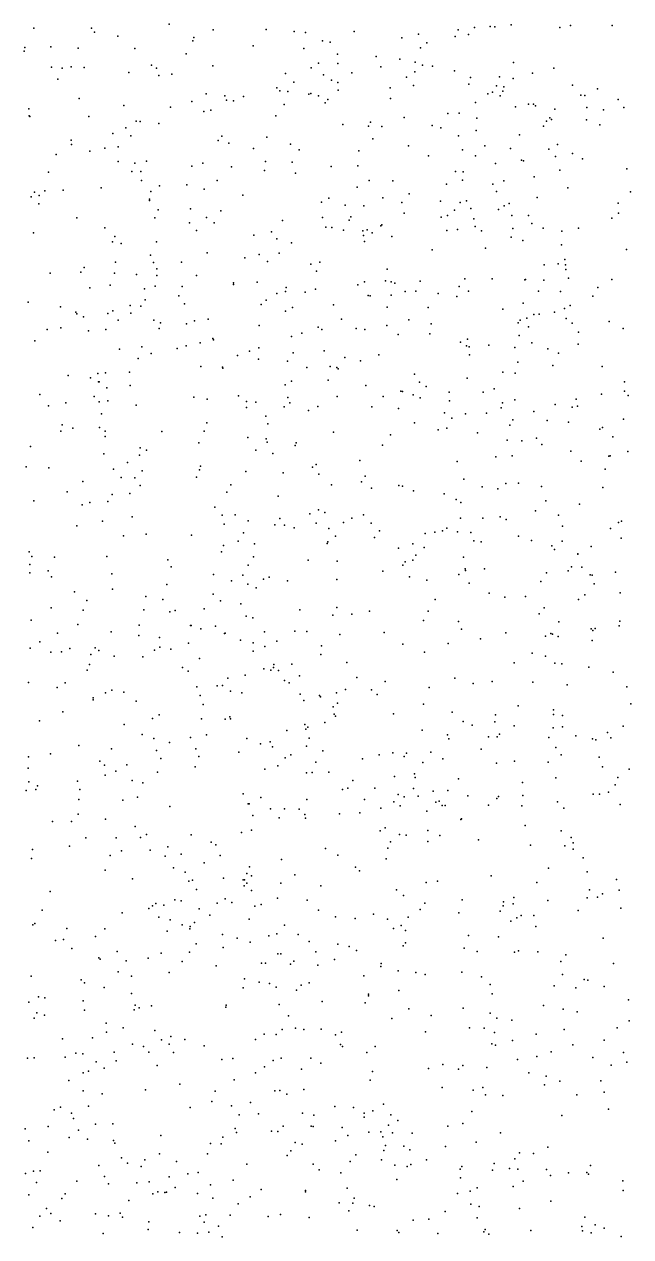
# Model space of a CAD drawing. Extents: x 2 to 99999, y 0 to 49999.
# Drawn here: x 50001 to 56245, y 25011 to 37491 of the extents above; entities that cross this region are included whole.
import ezdxf

# ---------------------------------------------------------------- set-up
doc = ezdxf.new("R2010")
doc.units = 0
doc.header["$MEASUREMENT"] = 0
doc.layers.add('points', color=50, linetype='Continuous')

msp = doc.modelspace()

# ---------------------------------------------------------------- linework, layer by layer
at = {"layer": 'points', "color": 3}
for p in [(50099, 37452, 36), (50693, 37452, 62), (51492, 37491, 46), (54635, 37458, 40), (54796, 37467, 92), (54844, 37464, 42), (55015, 37486, 67), (55515, 37458, 99), (55624, 37479, 54), (56053, 37477, 63), (50724, 37409, 23), (50963, 37368, 12), (51737, 37322, 26), (51746, 37356, 18), (51947, 37435, 2), (52490, 37436, 31), (52780, 37415, 23), (52898, 37406, 60), (53073, 37322, 3), (53396, 37418, 2), (53889, 37351, 43), (54059, 37390, 16), (54437, 37365, 61), (54467, 37432, 77), (54575, 37384, 43), (50001, 37213, 41), (50008, 37252, 60), (50276, 37258, 42), (50555, 37246, 21), (51138, 37242, 81), (52357, 37268, 3), (52878, 37240, 71), (53151, 37305, 13), (54081, 37249, 19), (54144, 37300, 58), (51311, 37071, 7), (51668, 37187, 40), (53030, 37091, 95), (53225, 37182, 51), (53229, 37086, 19), (53625, 37159, 47), (53868, 37133, 15), (54024, 37100, 21), (54100, 37069, 35), (55037, 37096, 45), (50280, 37050, 4), (50391, 37038, 17), (50484, 37052, 32), (50617, 37045, 37), (51077, 36993, 69), (51361, 37038, 75), (51386, 36962, 44), (51519, 36977, 98), (51942, 37064, 22), (52690, 36983, 46), (52955, 37044, 93), (53083, 36969, 6), (53372, 36992, 76), (53673, 37053, 21), (53937, 36945, 60), (54021, 37003, 14), (54204, 37061, 18), (54432, 37013, 86), (54596, 36942, 73), (54894, 36950, 47), (55235, 36986, 48), (55453, 37039, 20), (50346, 36925, 4), (52603, 36836, 20), (52777, 36896, 15), (53165, 36915, 63), (53228, 36893, 24), (53768, 36838, 97), (54009, 36859, 82), (54579, 36876, 69), (54863, 36858, 61), (54940, 36848, 71), (55035, 36934, 93), (55644, 36865, 36), (55903, 36827, 58), (50568, 36728, 57), (51726, 36695, 88), (51875, 36776, 7), (52067, 36756, 66), (52084, 36709, 89), (52157, 36703, 10), (52260, 36748, 83), (52634, 36805, 36), (52713, 36798, 37), (52931, 36773, 21), (52951, 36779, 87), (53029, 36755, 17), (53128, 36718, 55), (53233, 36812, 51), (53770, 36727, 91), (54774, 36776, 62), (54820, 36793, 62), (54902, 36754, 84), (54927, 36801, 1), (55731, 36760, 78), (55772, 36757, 65), (56117, 36716, 99), (50049, 36619, 27), (51026, 36655, 75), (51508, 36639, 46), (51850, 36594, 30), (51921, 36606, 50), (52677, 36664, 61), (53100, 36681, 94), (54361, 36571, 89), (54478, 36576, 35), (54646, 36685, 34), (55058, 36640, 35), (55192, 36667, 84), (55243, 36667, 79), (55264, 36653, 19), (55463, 36618, 93), (55793, 36634, 12), (55965, 36609, 96), (56174, 36635, 69), (50052, 36547, 34), (50057, 36542, 3), (50665, 36543, 36), (51153, 36492, 33), (51195, 36490, 11), (51387, 36470, 39), (52590, 36550, 29), (53280, 36458, 24), (53545, 36442, 8), (53565, 36482, 88), (53911, 36530, 84), (54200, 36448, 70), (54660, 36525, 19), (55348, 36443, 44), (55377, 36492, 7), (55411, 36528, 8), (55430, 36512, 47), (55791, 36508, 93), (55926, 36457, 31), (50912, 36368, 69), (51047, 36424, 94), (51097, 36342, 15), (52035, 36340, 16), (52499, 36328, 51), (53682, 36439, 40), (54289, 36425, 99), (54472, 36343, 94), (54654, 36398, 85), (55099, 36354, 86), (50485, 36297, 32), (50488, 36255, 3), (50830, 36217, 34), (50968, 36228, 40), (51998, 36295, 20), (52107, 36268, 83), (52360, 36213, 58), (52743, 36256, 58), (52831, 36200, 96), (53591, 36311, 62), (53956, 36241, 43), (54513, 36197, 33), (54743, 36239, 83), (55008, 36213, 28), (55403, 36207, 78), (55491, 36255, 81), (50330, 36152, 58), (50678, 36184, 12), (50968, 36080, 58), (51260, 36083, 78), (52486, 36080, 89), (52761, 36073, 75), (53444, 36189, 55), (54162, 36137, 19), (54646, 36136, 23), (55121, 36091, 29), (55141, 36084, 42), (55470, 36129, 40), (55645, 36160, 3), (55748, 36106, 59), (50252, 35967, 5), (51109, 35975, 22), (51138, 36061, 41), (51202, 35975, 42), (51728, 36031, 11), (51838, 36062, 87), (52136, 36025, 40), (52475, 35985, 77), (52792, 35960, 54), (53162, 36027, 51), (53437, 36035, 14), (54440, 35974, 99), (54519, 35973, 26), (54851, 36059, 8), (55516, 35990, 40), (56205, 36004, 73), (51207, 35883, 57), (51395, 35829, 9), (51675, 35839, 16), (51988, 35882, 90), (53553, 35884, 96), (53796, 35879, 76), (54347, 35844, 95), (54513, 35887, 71), (54826, 35846, 97), (54937, 35880, 13), (55252, 35922, 91), (50074, 35714, 77), (50105, 35763, 1), (50156, 35728, 7), (50212, 35776, 42), (50402, 35784, 5), (50793, 35807, 23), (51305, 35769, 62), (51853, 35795, 76), (52252, 35733, 15), (53138, 35700, 0), (53430, 35813, 4), (53691, 35704, 100), (53964, 35747, 54), (54864, 35771, 88), (55282, 35707, 58), (55597, 35806, 6), (56241, 35766, 2), (50151, 35642, 80), (51290, 35690, 67), (51292, 35676, 20), (51379, 35580, 42), (51711, 35591, 14), (52026, 35572, 80), (53060, 35661, 68), (53305, 35628, 96), (53498, 35622, 43), (53889, 35655, 93), (54287, 35671, 80), (54431, 35576, 66), (54490, 35655, 22), (54553, 35673, 20), (54598, 35594, 25), (54883, 35585, 62), (54943, 35623, 52), (54993, 35647, 42), (56114, 35649, 35), (50541, 35497, 42), (51347, 35497, 55), (51704, 35448, 24), (51876, 35503, 70), (51957, 35448, 86), (52660, 35471, 93), (53072, 35501, 43), (53346, 35475, 78), (53362, 35510, 4), (53911, 35546, 61), (54292, 35505, 74), (54359, 35521, 10), (54629, 35488, 11), (55020, 35522, 99), (55193, 35522, 66), (56050, 35496, 17), (56120, 35545, 72), (50096, 35343, 74), (50830, 35394, 67), (51774, 35367, 45), (52366, 35319, 72), (52547, 35355, 83), (53106, 35401, 64), (53169, 35400, 67), (53289, 35371, 12), (53487, 35366, 83), (53494, 35318, 13), (53532, 35374, 41), (53583, 35345, 69), (53671, 35415, 9), (53684, 35425, 21), (54350, 35369, 19), (54460, 35377, 73), (54644, 35411, 18), (54707, 35364, 87), (55030, 35390, 94), (55226, 35439, 83), (55344, 35392, 9), (55535, 35361, 31), (55707, 35393, 69), (50911, 35250, 23), (50934, 35307, 87), (51000, 35234, 45), (51364, 35250, 9), (52600, 35284, 47), (52754, 35240, 25), (53504, 35254, 27), (53785, 35306, 18), (55015, 35299, 13), (55133, 35265, 78), (55532, 35222, 56), (51301, 35115, 82), (51884, 35140, 52), (52272, 35088, 47), (52421, 35120, 72), (52626, 35136, 65), (54201, 35169, 64), (54748, 35187, 68), (55567, 35069, 35), (56202, 35173, 19), (50619, 34989, 16), (50941, 35043, 84), (51331, 35040, 96), (51366, 34974, 25), (51620, 35042, 1), (52507, 35050, 15), (52950, 35022, 14), (53010, 34949, 89), (53045, 35044, 83), (53739, 34971, 78), (55353, 35014, 47), (55497, 35025, 83), (55572, 35016, 41), (55575, 34968, 13), (50267, 34930, 99), (50583, 34938, 11), (50929, 34928, 64), (51158, 34916, 89), (51365, 34906, 22), (51775, 34904, 49), (52157, 34828, 90), (52400, 34837, 16), (53503, 34840, 46), (53719, 34849, 58), (53780, 34841, 96), (53816, 34825, 21), (54078, 34846, 68), (54536, 34870, 25), (54819, 34870, 46), (55156, 34862, 41), (55160, 34863, 14), (55349, 34856, 80), (55603, 34878, 46), (56050, 34864, 35), (50675, 34779, 28), (50885, 34807, 54), (51238, 34767, 32), (51349, 34795, 88), (51591, 34695, 79), (51626, 34793, 80), (52157, 34811, 34), (52603, 34720, 58), (52690, 34742, 11), (52699, 34783, 93), (52893, 34733, 13), (53000, 34765, 38), (53434, 34810, 31), (53541, 34699, 53), (53562, 34697, 38), (53780, 34701, 7), (53921, 34740, 40), (54031, 34743, 4), (54264, 34721, 82), (54477, 34791, 55), (54573, 34743, 34), (55294, 34745, 76), (55523, 34740, 14), (55905, 34781, 73), (50041, 34632, 36), (50375, 34582, 90), (51091, 34598, 28), (51203, 34590, 12), (51247, 34654, 58), (51651, 34614, 89), (52439, 34608, 64), (52491, 34650, 18), (52762, 34577, 54), (53185, 34602, 41), (53737, 34580, 100), (54158, 34574, 63), (54456, 34690, 29), (55136, 34620, 50), (55620, 34595, 18), (55855, 34693, 11), (50532, 34527, 11), (50542, 34511, 59), (50610, 34481, 22), (50863, 34514, 43), (50912, 34542, 41), (50969, 34445, 94), (51099, 34517, 45), (51335, 34447, 25), (51895, 34454, 17), (52691, 34539, 96), (53267, 34456, 5), (53960, 34449, 0), (54929, 34559, 83), (55105, 34447, 88), (55175, 34466, 14), (55246, 34505, 53), (55303, 34507, 85), (55459, 34526, 86), (55563, 34567, 52), (55579, 34463, 91), (50236, 34348, 9), (50377, 34368, 89), (50662, 34337, 16), (50840, 34349, 11), (51390, 34358, 78), (51405, 34418, 83), (51671, 34408, 23), (51753, 34437, 72), (52418, 34391, 8), (53027, 34372, 51), (53065, 34348, 57), (53419, 34359, 60), (53508, 34349, 6), (53733, 34392, 33), (54191, 34406, 44), (55086, 34418, 85), (55193, 34377, 86), (55641, 34413, 47), (55706, 34323, 23), (56024, 34432, 38), (56168, 34360, 23), (50111, 34232, 28), (51812, 34211, 9), (51941, 34256, 69), (51949, 34243, 87), (52751, 34277, 21), (52859, 34313, 37), (53851, 34298, 59), (54178, 34304, 53), (54493, 34220, 5), (54564, 34250, 77), (55096, 34288, 37), (55225, 34212, 21), (55702, 34200, 12), (50982, 34146, 54), (51212, 34171, 41), (51309, 34101, 44), (51574, 34153, 34), (51668, 34182, 36), (52195, 34080, 46), (52319, 34127, 44), (52415, 34159, 38), (52768, 34109, 96), (53088, 34128, 81), (53653, 34090, 75), (54553, 34182, 3), (54583, 34171, 34), (54586, 34090, 15), (54785, 34187, 24), (55052, 34164, 10), (55393, 34149, 14), (55500, 34105, 88), (51175, 34051, 55), (51818, 33970, 44), (52042, 33963, 0), (52045, 33951, 28), (52414, 34044, 68), (52710, 34024, 60), (52912, 33957, 65), (53151, 33969, 63), (53218, 33958, 56), (53301, 34060, 13), (53463, 34027, 79), (55083, 34013, 93), (55443, 33978, 73), (55951, 33969, 83), (50455, 33877, 7), (50682, 33853, 31), (50757, 33898, 98), (50837, 33902, 32), (51084, 33909, 2), (53130, 33829, 37), (53234, 33943, 53), (54020, 33888, 67), (54561, 33849, 89), (54928, 33910, 71), (55054, 33900, 99), (50765, 33810, 25), (50773, 33810, 56), (50850, 33748, 20), (51092, 33773, 76), (52688, 33779, 4), (52751, 33819, 26), (53519, 33773, 59), (53878, 33713, 47), (53896, 33712, 65), (54071, 33808, 85), (54140, 33764, 2), (54374, 33705, 53), (54727, 33704, 72), (54840, 33738, 94), (56179, 33714, 11), (56182, 33810, 71), (50162, 33681, 18), (50429, 33594, 14), (50722, 33659, 7), (50774, 33605, 52), (50862, 33616, 71), (51155, 33571, 70), (51747, 33652, 20), (51884, 33632, 63), (52206, 33665, 35), (52289, 33609, 79), (52385, 33603, 68), (52714, 33650, 11), (52736, 33594, 18), (53224, 33659, 29), (53696, 33660, 34), (54006, 33676, 7), (54077, 33647, 45), (54380, 33614, 92), (54924, 33593, 54), (55052, 33624, 13), (55467, 33578, 54), (55682, 33633, 37), (55944, 33684, 91), (56219, 33669, 82), (50251, 33564, 31), (50797, 33480, 69), (52290, 33546, 44), (52489, 33458, 61), (52676, 33555, 20), (52929, 33515, 98), (53025, 33558, 28), (53579, 33552, 39), (53854, 33536, 67), (54328, 33490, 68), (54545, 33481, 10), (54759, 33489, 56), (54911, 33543, 60), (55248, 33506, 10), (55643, 33550, 82), (55698, 33561, 8), (50390, 33368, 52), (50502, 33334, 78), (50775, 33342, 52), (51882, 33390, 93), (52509, 33377, 53), (54018, 33387, 84), (54350, 33333, 89), (54402, 33436, 11), (55001, 33363, 28), (55032, 33419, 89), (55383, 33413, 28), (55603, 33395, 54), (55928, 33325, 69), (55954, 33341, 34), (56170, 33426, 19), (50377, 33302, 97), (50833, 33247, 34), (50835, 33304, 99), (51416, 33299, 6), (51853, 33304, 80), (52304, 33238, 10), (52491, 33223, 76), (53186, 33291, 15), (53770, 33266, 89), (54264, 33315, 77), (54666, 33285, 32), (54974, 33210, 30), (55124, 33203, 72), (55275, 33230, 85), (56061, 33246, 68), (50064, 33146, 72), (51195, 33130, 84), (51260, 33107, 66), (51800, 33183, 95), (52386, 33106, 78), (52501, 33189, 91), (52561, 33074, 23), (52789, 33154, 27), (52802, 33184, 9), (53689, 33160, 85), (55330, 33164, 99), (55629, 33098, 65), (56216, 33094, 67), (50822, 33069, 41), (51065, 32980, 13), (51189, 33056, 47), (53007, 32960, 76), (53456, 33000, 63), (54459, 32992, 12), (54856, 33038, 28), (55024, 33048, 70), (55736, 32994, 92), (56018, 33046, 17), (56034, 33049, 89), (50022, 32937, 79), (50255, 32924, 78), (50920, 32911, 50), (50998, 32827, 24), (51139, 32822, 53), (51216, 32895, 12), (51775, 32828, 29), (51807, 32905, 26), (51816, 32944, 36), (52281, 32888, 48), (52666, 32874, 4), (52967, 32931, 40), (53035, 32862, 74), (53510, 32839, 84), (55981, 32913, 87), (50603, 32785, 19), (51196, 32743, 86), (52129, 32751, 97), (53164, 32749, 71), (53473, 32783, 31), (53575, 32715, 99), (53856, 32743, 3), (53896, 32737, 52), (54525, 32809, 49), (54714, 32729, 64), (54876, 32709, 60), (54960, 32765, 45), (55089, 32766, 9), (55326, 32734, 71), (55957, 32724, 75), (50101, 32587, 24), (50442, 32680, 77), (50863, 32580, 2), (50907, 32652, 17), (51089, 32663, 72), (52086, 32676, 38), (52615, 32633, 72), (54009, 32689, 1), (54324, 32659, 27), (54447, 32600, 95), (55370, 32585, 87), (50597, 32543, 27), (50678, 32567, 78), (51964, 32520, 53), (52940, 32453, 52), (53030, 32493, 59), (53097, 32466, 33), (54495, 32567, 45), (55263, 32482, 31), (55719, 32552, 47), (50544, 32327, 84), (50808, 32375, 2), (51112, 32421, 28), (52039, 32438, 66), (52060, 32346, 12), (52173, 32442, 11), (52308, 32379, 100), (52580, 32338, 63), (52632, 32405, 6), (52680, 32334, 3), (53007, 32357, 50), (53289, 32364, 56), (53373, 32406, 63), (53493, 32443, 37), (53571, 32356, 67), (54493, 32409, 81), (54721, 32407, 59), (54900, 32422, 47), (54961, 32395, 55), (55500, 32438, 40), (55542, 32326, 75), (56119, 32364, 28), (56150, 32375, 9), (51022, 32224, 84), (51257, 32243, 80), (51724, 32231, 39), (52260, 32256, 7), (52781, 32307, 56), (53137, 32300, 70), (53205, 32221, 15), (53607, 32209, 3), (53659, 32278, 66), (54128, 32251, 3), (54227, 32263, 63), (54308, 32277, 69), (54352, 32306, 72), (54461, 32268, 99), (54597, 32259, 83), (55089, 32222, 66), (56038, 32302, 100), (56145, 32202, 13), (52053, 32127, 74), (52202, 32170, 17), (52372, 32142, 16), (53119, 32146, 18), (53127, 32163, 60), (53853, 32100, 23), (54002, 32143, 56), (54118, 32104, 24), (54628, 32173, 96), (54705, 32164, 4), (55222, 32177, 79), (55434, 32124, 67), (55461, 32086, 78), (55538, 32170, 28), (55836, 32117, 87), (50052, 32061, 71), (50080, 32014, 88), (50314, 32007, 26), (50851, 32012, 10), (51480, 31980, 41), (52033, 32062, 47), (52361, 32008, 4), (52923, 31975, 50), (53221, 31965, 18), (53923, 31957, 14), (54003, 31975, 72), (54033, 32026, 51), (54523, 32005, 49), (55700, 32036, 14), (55701, 32039, 49), (50057, 31930, 55), (50057, 31846, 19), (50249, 31866, 34), (50904, 31833, 85), (51512, 31906, 89), (51948, 31826, 7), (52305, 31922, 87), (53692, 31862, 75), (53898, 31925, 74), (54475, 31827, 78), (54540, 31885, 77), (54544, 31869, 97), (54741, 31885, 94), (55376, 31844, 51), (55599, 31867, 7), (55634, 31906, 56), (55743, 31902, 78), (55828, 31825, 24), (56089, 31850, 99), (50281, 31803, 75), (51469, 31723, 68), (52135, 31762, 74), (52251, 31822, 97), (52302, 31729, 48), (52464, 31778, 79), (52522, 31799, 13), (52711, 31762, 54), (53220, 31776, 98), (53968, 31804, 15), (54147, 31769, 29), (54582, 31738, 2), (55318, 31754, 82), (55847, 31820, 60), (55867, 31730, 61), (50517, 31649, 40), (50908, 31676, 17), (51253, 31600, 73), (51947, 31626, 2), (52388, 31690, 5), (54787, 31637, 72), (54949, 31595, 44), (55160, 31600, 8), (55771, 31617, 67), (56135, 31638, 23), (50279, 31486, 100), (50608, 31460, 29), (50646, 31559, 5), (51232, 31463, 29), (51427, 31571, 12), (51555, 31457, 88), (51855, 31473, 37), (52020, 31557, 78), (52231, 31525, 43), (52839, 31465, 55), (53219, 31488, 43), (53557, 31451, 81), (54160, 31451, 16), (54233, 31569, 16), (55355, 31483, 34), (55707, 31570, 36), (50073, 31357, 26), (51501, 31444, 74), (52287, 31399, 90), (52354, 31380, 83), (53179, 31408, 84), (53375, 31421, 46), (54112, 31354, 20), (54472, 31344, 75), (55302, 31422, 9), (55503, 31341, 57), (56131, 31347, 42), (50344, 31224, 71), (50552, 31312, 52), (50895, 31237, 4), (51181, 31201, 1), (51184, 31305, 59), (51711, 31304, 39), (51719, 31302, 13), (51819, 31270, 63), (51970, 31296, 22), (52064, 31222, 75), (52069, 31225, 1), (52476, 31238, 87), (52788, 31246, 33), (52909, 31242, 37), (53250, 31211, 17), (53705, 31232, 18), (54501, 31265, 21), (54958, 31227, 63), (55421, 31219, 55), (55440, 31214, 72), (55836, 31270, 45), (55853, 31251, 5), (55879, 31272, 18), (56127, 31299, 27), (50163, 31134, 29), (51394, 31178, 8), (51397, 31080, 97), (51693, 31121, 79), (52229, 31151, 90), (52359, 31125, 7), (52479, 31087, 31), (52603, 31143, 29), (53062, 31095, 58), (53899, 31112, 25), (54366, 31117, 32), (54698, 31165, 89), (55369, 31194, 85), (55498, 31189, 62), (55846, 31149, 62), (50062, 31070, 31), (50274, 31028, 88), (50384, 31030, 74), (50472, 31066, 49), (50685, 31004, 4), (50732, 31073, 80), (50768, 31047, 24), (50926, 30987, 20), (51223, 30981, 73), (51342, 31049, 83), (51510, 31059, 92), (51806, 30963, 31), (52358, 31037, 52), (53056, 31003, 42), (54123, 31027, 91), (55229, 31018, 26), (55368, 30986, 10), (50650, 30844, 31), (50674, 30902, 67), (51629, 30872, 87), (51687, 30832, 2), (52466, 30855, 69), (52538, 30843, 94), (52566, 30871, 12), (52572, 30902, 88), (52618, 30840, 51), (52755, 30906, 96), (53321, 30922, 92), (55044, 30919, 24), (55463, 30916, 42), (55536, 30909, 34), (55812, 30875, 85), (50044, 30716, 1), (50422, 30711, 74), (52096, 30760, 56), (52277, 30791, 83), (52680, 30736, 4), (52729, 30713, 15), (52836, 30784, 86), (53424, 30767, 81), (53718, 30727, 23), (54433, 30760, 48), (54622, 30706, 41), (54817, 30727, 53), (55236, 30719, 18), (56065, 30824, 65), (50341, 30663, 24), (50839, 30608, 8), (50902, 30637, 61), (51027, 30618, 34), (51778, 30671, 89), (51812, 30583, 31), (51987, 30682, 80), (52042, 30686, 88), (52124, 30627, 65), (52241, 30610, 76), (52842, 30595, 44), (53040, 30583, 97), (53215, 30611, 77), (53307, 30644, 51), (53577, 30641, 84), (53636, 30591, 32), (54168, 30664, 31), (55591, 30692, 90), (56204, 30673, 67), (50709, 30538, 84), (50710, 30558, 77), (51152, 30524, 96), (51843, 30490, 79), (52879, 30531, 45), (53052, 30570, 92), (53183, 30464, 96), (53227, 30505, 39), (54112, 30494, 36), (55087, 30477, 85), (56245, 30496, 79), (50400, 30413, 20), (51321, 30345, 66), (51390, 30384, 37), (51825, 30341, 64), (52069, 30340, 36), (52118, 30363, 88), (52124, 30341, 15), (53192, 30390, 1), (53204, 30370, 85), (53803, 30393, 55), (54407, 30410, 77), (54854, 30384, 82), (55448, 30435, 8), (55448, 30386, 92), (55543, 30375, 61), (50159, 30321, 43), (51029, 30284, 71), (52706, 30223, 69), (52890, 30285, 66), (52900, 30234, 43), (52922, 30256, 44), (53094, 30303, 40), (54096, 30226, 99), (54521, 30314, 78), (54611, 30276, 21), (54846, 30312, 3), (55046, 30269, 95), (55447, 30250, 69), (55543, 30261, 28), (56004, 30201, 88), (56166, 30268, 42), (51214, 30182, 45), (51334, 30140, 81), (51495, 30099, 79), (51712, 30150, 44), (51876, 30176, 0), (52291, 30139, 72), (52432, 30086, 91), (52534, 30106, 12), (52935, 30144, 58), (54358, 30178, 57), (54373, 30136, 23), (54782, 30157, 40), (54870, 30157, 47), (54893, 30183, 50), (55402, 30150, 80), (55681, 30168, 67), (55850, 30136, 44), (55887, 30125, 18), (56040, 30146, 88), (50272, 29981, 21), (50564, 30067, 52), (50900, 30033, 10), (51363, 30016, 70), (51766, 30034, 0), (51799, 29955, 15), (52211, 29998, 76), (52556, 30053, 28), (52746, 29971, 58), (52906, 30061, 38), (53074, 30013, 87), (53656, 29970, 5), (53796, 29991, 92), (53912, 29955, 27), (53936, 29987, 61), (54187, 30000, 69), (54705, 30029, 59), (55473, 30048, 71), (55527, 29973, 3), (50043, 29833, 50), (50045, 29951, 78), (50780, 29907, 5), (50827, 29866, 73), (51056, 29869, 81), (51408, 29934, 66), (51760, 29847, 99), (52613, 29858, 60), (52686, 29941, 99), (53002, 29895, 75), (53484, 29931, 0), (54103, 29892, 7), (54310, 29932, 49), (54862, 29886, 2), (55049, 29908, 55), (55396, 29896, 49), (55920, 29949, 66), (55955, 29848, 68), (50834, 29762, 8), (50945, 29804, 13), (51111, 29708, 99), (51372, 29793, 42), (52479, 29824, 35), (52906, 29785, 38), (52966, 29791, 48), (53137, 29793, 42), (53383, 29709, 22), (53814, 29749, 10), (54020, 29775, 8), (54024, 29739, 51), (54470, 29723, 24), (55475, 29736, 15), (56111, 29737, 4), (56228, 29823, 39), (50022, 29605, 51), (50050, 29695, 76), (50122, 29616, 75), (50138, 29654, 7), (50550, 29699, 10), (50574, 29616, 15), (51221, 29684, 93), (53276, 29616, 79), (53333, 29629, 39), (53611, 29630, 66), (54007, 29625, 9), (54210, 29599, 43), (54362, 29603, 7), (55129, 29686, 87), (56017, 29586, 60), (56086, 29662, 76), (50563, 29513, 41), (51017, 29506, 26), (51166, 29535, 79), (52254, 29569, 30), (52307, 29468, 37), (52316, 29467, 82), (52437, 29532, 10), (52912, 29511, 73), (53505, 29512, 67), (53805, 29489, 15), (53849, 29562, 12), (53914, 29540, 34), (54058, 29547, 22), (54239, 29485, 84), (54274, 29495, 63), (54567, 29549, 83), (54782, 29452, 0), (54867, 29522, 53), (54884, 29542, 58), (55133, 29553, 99), (55490, 29488, 27), (55859, 29566, 70), (55924, 29568, 83), (56135, 29461, 5), (50557, 29361, 8), (51501, 29441, 64), (52354, 29348, 91), (52537, 29414, 78), (52680, 29414, 35), (52831, 29412, 17), (52888, 29359, 58), (53247, 29365, 31), (53455, 29375, 47), (53672, 29421, 83), (53871, 29446, 81), (54145, 29391, 38), (54303, 29449, 69), (54334, 29451, 71), (55125, 29447, 37), (55556, 29421, 35), (50291, 29284, 8), (50489, 29287, 11), (50837, 29309, 74), (51143, 29234, 4), (52624, 29323, 22), (52896, 29321, 49), (53717, 29220, 44), (54495, 29306, 54), (54501, 29314, 7), (55158, 29244, 27), (50636, 29117, 25), (50948, 29117, 3), (51198, 29121, 51), (51259, 29150, 9), (51718, 29147, 65), (52237, 29172, 70), (52340, 29196, 33), (53664, 29189, 8), (53864, 29150, 10), (53934, 29144, 78), (54155, 29194, 55), (54156, 29079, 65), (54279, 29142, 95), (54678, 29095, 62), (55530, 29190, 26), (55631, 29122, 26), (50086, 28997, 79), (50467, 29033, 6), (51001, 28982, 20), (51298, 28989, 85), (51478, 29025, 81), (51926, 29074, 35), (51975, 29045, 77), (53104, 29009, 68), (53743, 29011, 55), (53770, 29075, 2), (55212, 29041, 77), (55565, 29034, 76), (55651, 29001, 80), (55653, 29066, 53), (50075, 28903, 32), (50886, 28935, 46), (51453, 28927, 87), (51617, 28948, 61), (51854, 28861, 76), (52017, 28936, 63), (52649, 28893, 30), (53228, 28939, 74), (53727, 28900, 6), (55754, 28911, 56), (50835, 28783, 32), (51539, 28810, 64), (51659, 28765, 89), (52054, 28703, 32), (52291, 28749, 43), (52319, 28820, 74), (52342, 28727, 59), (52786, 28738, 87), (53412, 28817, 27), (53452, 28779, 18), (54809, 28726, 38), (55398, 28805, 95), (55797, 28767, 18), (51115, 28696, 18), (51697, 28670, 93), (51732, 28680, 20), (51775, 28584, 32), (52254, 28685, 72), (52265, 28622, 93), (52268, 28684, 75), (52293, 28652, 68), (52644, 28649, 59), (53055, 28622, 87), (53832, 28582, 54), (54139, 28658, 12), (54255, 28670, 79), (55279, 28657, 41), (55820, 28583, 49), (56097, 28688, 73), (56125, 28580, 42), (50268, 28564, 37), (51552, 28480, 79), (51617, 28470, 28), (52068, 28488, 82), (52339, 28574, 88), (52608, 28497, 62), (52914, 28477, 26), (53906, 28524, 33), (54508, 28478, 68), (54936, 28459, 45), (55040, 28502, 67), (55392, 28471, 7), (55797, 28498, 25), (55904, 28507, 81), (55954, 28540, 12), (50184, 28374, 22), (51008, 28344, 55), (51285, 28390, 74), (51322, 28419, 90), (51356, 28441, 79), (51438, 28425, 34), (51803, 28388, 16), (51986, 28445, 8), (52138, 28453, 36), (52374, 28413, 60), (52440, 28432, 32), (53030, 28374, 5), (53598, 28332, 47), (54076, 28378, 61), (54126, 28446, 35), (54475, 28345, 42), (54902, 28361, 22), (54932, 28417, 100), (55034, 28438, 67), (55702, 28369, 25), (56142, 28392, 29), (50090, 28222, 41), (50110, 28234, 71), (51385, 28301, 83), (51505, 28272, 81), (51628, 28221, 44), (51754, 28245, 48), (51912, 28322, 10), (52318, 28279, 9), (52679, 28217, 83), (53207, 28305, 40), (53409, 28286, 8), (53741, 28280, 46), (53881, 28216, 26), (53955, 28300, 64), (55012, 28261, 5), (55072, 28295, 7), (55116, 28319, 95), (55248, 28319, 34), (50439, 28184, 33), (50733, 28101, 47), (50830, 28179, 29), (51473, 28158, 24), (51707, 28179, 70), (51710, 28204, 63), (52043, 28123, 5), (52194, 28086, 90), (52518, 28109, 33), (52600, 28129, 14), (52820, 28122, 4), (53802, 28184, 95), (53925, 28164, 47), (54576, 28113, 66), (54885, 28097, 95), (55268, 28204, 5), (55961, 28084, 99), (50322, 28060, 76), (50405, 28072, 28), (50490, 27979, 72), (51772, 28027, 83), (52048, 27989, 87), (52326, 28042, 85), (52936, 28049, 78), (53231, 28024, 48), (53345, 27998, 78), (53422, 27957, 95), (53901, 28007, 66), (53927, 28035, 96), (54531, 27982, 84), (50770, 27881, 88), (50783, 27869, 24), (50957, 27946, 36), (51052, 27850, 38), (51276, 27880, 47), (51409, 27930, 15), (51626, 27845, 98), (51702, 27942, 41), (52613, 27922, 72), (52644, 27922, 33), (52777, 27849, 46), (53002, 27945, 38), (53195, 27864, 90), (54664, 27948, 23), (55048, 27942, 21), (55088, 27953, 80), (55288, 27943, 73), (55525, 27846, 88), (55576, 27913, 37), (50969, 27738, 51), (51494, 27731, 68), (51977, 27800, 89), (52444, 27827, 43), (52484, 27826, 90), (52743, 27816, 27), (53022, 27806, 78), (53672, 27793, 78), (53676, 27824, 36), (53850, 27749, 11), (54032, 27731, 5), (54129, 27712, 43), (54505, 27736, 24), (55542, 27712, 58), (56069, 27824, 57), (50073, 27695, 18), (50586, 27656, 8), (50621, 27624, 41), (51104, 27692, 62), (52268, 27667, 31), (52421, 27631, 1), (52527, 27618, 76), (52593, 27581, 43), (52852, 27600, 21), (52934, 27625, 13), (53498, 27696, 40), (54709, 27686, 17), (54799, 27608, 93), (55458, 27594, 12), (55767, 27658, 95), (55802, 27651, 16), (55972, 27587, 60), (50148, 27479, 2), (50213, 27471, 32), (50824, 27577, 65), (51107, 27515, 8), (52254, 27573, 42), (52805, 27548, 34), (53545, 27491, 62), (53546, 27507, 52), (53856, 27547, 93), (54817, 27512, 83), (55678, 27572, 84), (50050, 27427, 26), (50607, 27438, 57), (50620, 27344, 58), (51132, 27346, 76), (51144, 27394, 45), (51185, 27369, 13), (51311, 27387, 34), (52076, 27374, 86), (52080, 27394, 17), (52626, 27402, 38), (53067, 27433, 86), (53511, 27418, 65), (53961, 27358, 5), (54520, 27363, 85), (55346, 27392, 98), (55550, 27353, 96), (56221, 27451, 15), (50102, 27260, 67), (50132, 27316, 95), (50208, 27291, 62), (50844, 27208, 84), (52721, 27284, 38), (53785, 27257, 77), (54189, 27287, 49), (54797, 27314, 64), (54865, 27261, 81), (55020, 27239, 93), (55694, 27328, 5), (56227, 27233, 11), (50847, 27118, 47), (51020, 27160, 70), (51347, 27133, 12), (52471, 27095, 67), (52593, 27092, 78), (52657, 27145, 9), (52795, 27159, 70), (52881, 27146, 63), (53057, 27147, 21), (53204, 27090, 16), (53268, 27118, 43), (54133, 27121, 34), (54586, 27161, 76), (54736, 27159, 24), (54842, 27113, 18), (55272, 27096, 40), (55559, 27144, 72), (56104, 27161, 65), (50395, 27047, 52), (50703, 27060, 44), (51116, 26994, 2), (51230, 26971, 9), (51413, 27038, 77), (51494, 26994, 23), (51510, 27072, 70), (51654, 27043, 23), (51853, 26978, 6), (52383, 27041, 4), (53256, 26989, 66), (53278, 26968, 52), (53614, 26968, 10), (54815, 26998, 81), (54854, 26982, 89), (55026, 27030, 29), (55650, 26985, 15), (55970, 27035, 99), (50036, 26849, 10), (50104, 26854, 36), (50421, 26861, 49), (50531, 26900, 89), (50603, 26895, 94), (50928, 26910, 69), (51285, 26912, 15), (51538, 26909, 82), (52034, 26834, 97), (52147, 26845, 20), (52645, 26848, 75), (52950, 26849, 45), (53527, 26909, 8), (55079, 26835, 59), (55278, 26867, 35), (55427, 26914, 88), (55855, 26858, 90), (56169, 26909, 98), (50663, 26714, 86), (50741, 26811, 70), (50825, 26747, 44), (50947, 26823, 25), (51369, 26775, 55), (52473, 26759, 24), (52562, 26824, 69), (52855, 26736, 32), (53054, 26799, 68), (53585, 26713, 74), (54163, 26743, 9), (54309, 26784, 61), (54470, 26736, 97), (54515, 26775, 14), (54765, 26754, 18), (56045, 26779, 48), (56205, 26809, 65), (50459, 26619, 66), (50608, 26698, 52), (52163, 26625, 61), (52383, 26699, 15), (53563, 26623, 72), (55196, 26698, 35), (55374, 26665, 25), (55515, 26612, 1), (55936, 26615, 89), (50607, 26513, 37), (50803, 26483, 31), (51248, 26523, 93), (51604, 26581, 1), (51966, 26509, 65), (52580, 26512, 70), (52631, 26517, 53), (52705, 26479, 22), (52880, 26527, 71), (54304, 26547, 1), (54621, 26521, 0), (54723, 26546, 32), (54751, 26472, 40), (54929, 26465, 77), (55357, 26576, 1), (55691, 26472, 93), (55972, 26498, 16), (50374, 26345, 69), (50662, 26354, 33), (51708, 26343, 4), (51931, 26403, 71), (52136, 26360, 77), (52331, 26394, 87), (53198, 26351, 74), (53389, 26340, 83), (53701, 26376, 4), (50309, 26319, 90), (50486, 26285, 77), (50507, 26229, 51), (52212, 26266, 54), (52413, 26278, 23), (52864, 26283, 26), (52984, 26262, 26), (53502, 26283, 75), (53502, 26242, 64), (53590, 26307, 71), (53774, 26267, 63), (53847, 26209, 85), (54610, 26302, 45), (55536, 26258, 25), (56015, 26325, 95), (50012, 26122, 1), (50246, 26145, 54), (50558, 26107, 10), (50734, 26171, 8), (50912, 26174, 12), (52172, 26124, 16), (52186, 26086, 22), (52546, 26099, 16), (52613, 26094, 32), (52666, 26151, 67), (52956, 26148, 68), (52976, 26146, 61), (53275, 26135, 10), (53547, 26088, 9), (53672, 26090, 86), (53750, 26161, 35), (54363, 26148, 16), (54515, 26177, 10), (50050, 25999, 53), (50462, 26033, 0), (50652, 26017, 60), (50921, 26001, 66), (50935, 25976, 63), (51407, 26054, 28), (51919, 25970, 96), (52028, 25966, 91), (52044, 26038, 51), (52791, 25982, 33), (52861, 25965, 72), (53207, 25997, 92), (53334, 26052, 15), (53692, 26040, 64), (53791, 26081, 87), (53996, 26076, 2), (54655, 25986, 4), (54904, 26082, 65), (50245, 25881, 64), (51392, 25864, 100), (51887, 25865, 81), (52708, 25847, 3), (52746, 25897, 3), (53414, 25855, 77), (53703, 25898, 68), (53720, 25949, 20), (53909, 25943, 4), (53972, 25905, 84), (54337, 25941, 0), (55098, 25876, 67), (55245, 25868, 23), (55390, 25932, 30), (50770, 25746, 63), (51002, 25824, 81), (51064, 25770, 66), (51204, 25735, 60), (51242, 25804, 78), (51567, 25786, 55), (52291, 25757, 80), (52974, 25757, 28), (53358, 25787, 30), (53679, 25802, 41), (53815, 25747, 98), (53944, 25733, 14), (53982, 25755, 85), (54142, 25802, 8), (54506, 25735, 33), (54839, 25765, 77), (54998, 25713, 95), (55051, 25814, 22), (55831, 25745, 100), (50015, 25663, 80), (50096, 25687, 29), (50164, 25689, 55), (50827, 25633, 7), (51494, 25627, 75), (51684, 25658, 70), (51791, 25674, 57), (52152, 25594, 96), (53036, 25699, 43), (53260, 25669, 24), (53836, 25601, 36), (54489, 25708, 49), (54492, 25618, 68), (54822, 25698, 97), (55084, 25706, 80), (55136, 25585, 38), (55377, 25703, 19), (55418, 25641, 64), (55605, 25668, 88), (55794, 25672, 84), (55809, 25657, 79), (56163, 25586, 1), (50127, 25571, 99), (50542, 25583, 34), (50869, 25555, 83), (51159, 25565, 94), (51287, 25575, 2), (51377, 25472, 71), (51447, 25466, 53), (51464, 25471, 87), (51554, 25519, 44), (51919, 25544, 42), (52440, 25499, 21), (52895, 25489, 20), (52897, 25473, 89), (53324, 25512, 88), (54593, 25482, 69), (54665, 25516, 96), (55036, 25528, 91), (56168, 25489, 95), (50048, 25442, 40), (50389, 25404, 94), (50422, 25452, 26), (51079, 25384, 72), (51326, 25452, 41), (51785, 25455, 73), (51944, 25407, 59), (52204, 25351, 17), (52326, 25423, 63), (53242, 25361, 55), (53383, 25357, 1), (53399, 25409, 20), (54463, 25457, 19), (54599, 25348, 68), (55422, 25379, 79), (50161, 25224, 76), (50229, 25303, 46), (50275, 25250, 1), (50735, 25246, 88), (50868, 25227, 87), (50989, 25254, 20), (51013, 25214, 44), (51810, 25224, 95), (51872, 25236, 9), (52121, 25232, 20), (52512, 25219, 90), (52638, 25239, 13), (52936, 25210, 43), (53341, 25277, 52), (53557, 25333, 26), (53604, 25321, 42), (54335, 25271, 51), (54684, 25321, 69), (55100, 25303, 82), (55772, 25214, 85), (50091, 25107, 40), (50370, 25174, 50), (51276, 25086, 51), (51284, 25166, 85), (51854, 25162, 9), (52001, 25121, 74), (54005, 25183, 35), (54165, 25192, 96), (54664, 25206, 97), (54747, 25086, 67), (55742, 25118, 86), (55879, 25133, 80), (55971, 25098, 60), (50814, 25046, 58), (51599, 25056, 36), (51784, 25049, 60), (51902, 25060, 90), (52039, 25011, 23), (53427, 25078, 27), (53841, 25074, 74), (53859, 25056, 92), (54260, 25046, 73), (54731, 25062, 77), (54783, 25039, 11), (55216, 25075, 47), (55749, 25073, 14), (55839, 25052, 50), (56147, 25015, 94)]:
    msp.add_point(p, dxfattribs=at)

doc.saveas('drawing.dxf')
